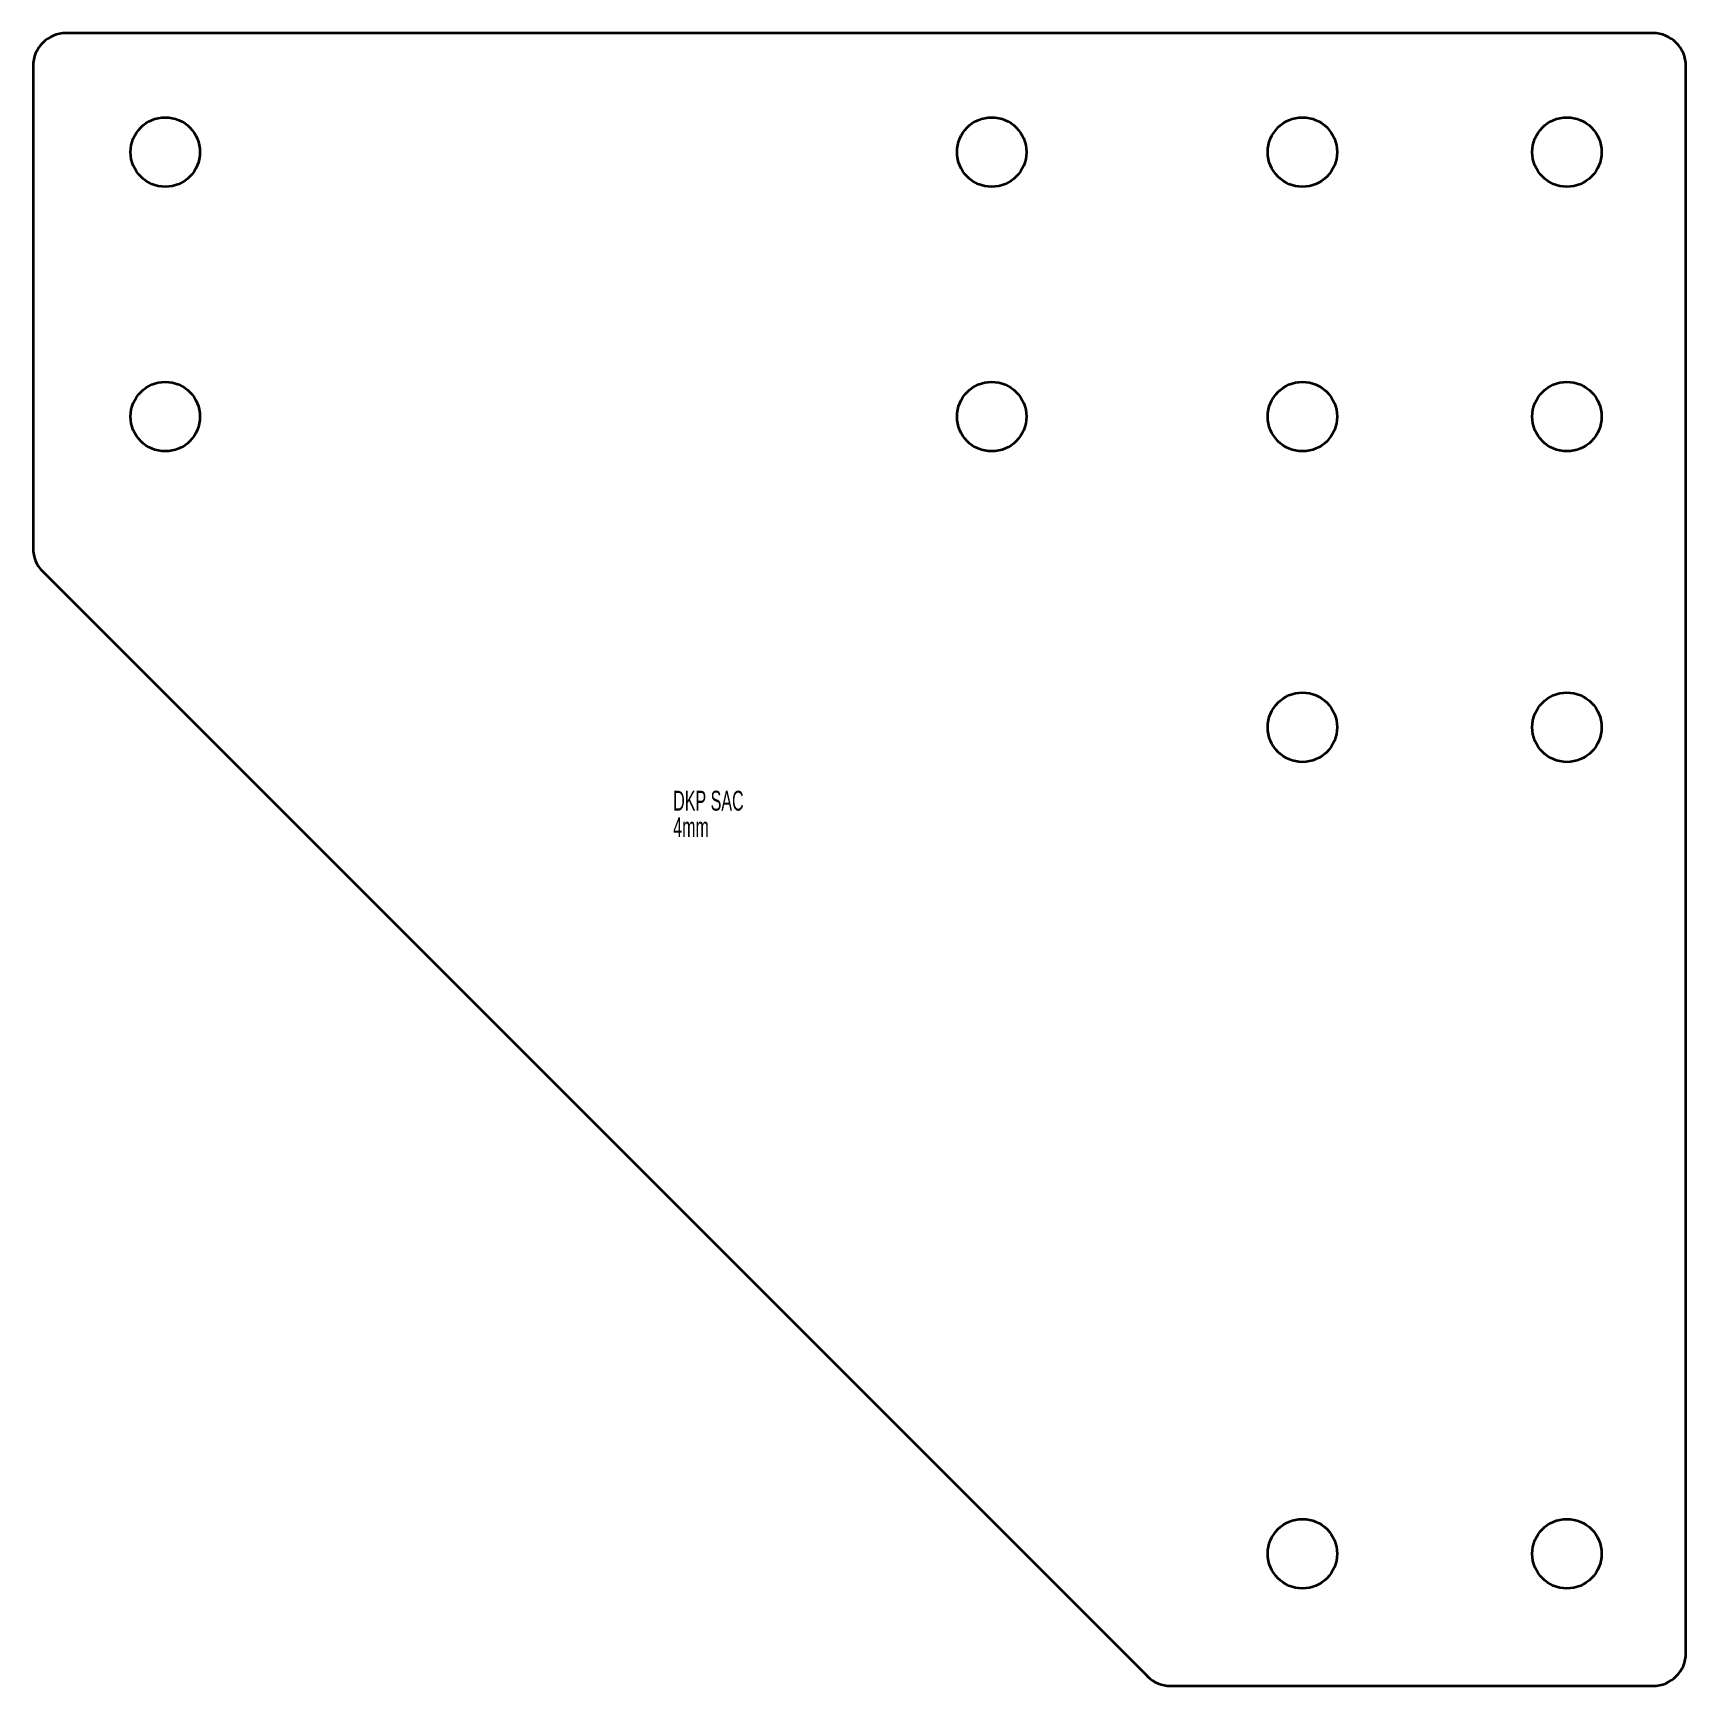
# Model space of a CAD drawing. Header units: millimetres. Extents: x -273 to -23, y -12 to 238.
import ezdxf

# ---------------------------------------------------------------- set-up
doc = ezdxf.new("R2010")
doc.units = ezdxf.units.MM
doc.styles.add('SLDTEXTSTYLE0', font='TXT', dxfattribs={"width": 0.605})

msp = doc.modelspace()

# ---------------------------------------------------------------- linework, layer by layer
at = {"color": 7, "linetype": 'Continuous', "lineweight": 35}
for p, q in [((-28.07, 237.6), (-268.07, 237.6)), ((-273.07, 232.6), (-273.07, 159.68)), ((-23.07, -7.4), (-23.07, 232.6)), ((-271.6, 156.14), (-104.53, -10.93)), ((-101, -12.4), (-28.07, -12.4))]:
    msp.add_line(p, q, dxfattribs=at)
for centre in [(-253.07, 219.6), (-128.07, 219.6), (-81.07, 219.6), (-41.07, 219.6), (-253.07, 179.6), (-128.07, 179.6), (-81.07, 179.6), (-41.07, 179.6), (-81.07, 132.6), (-41.07, 132.6), (-81.07, 7.6), (-41.07, 7.6)]:
    msp.add_circle(centre, 5.25, dxfattribs=at)
for centre, start, end in [((-268.07, 232.6), 90, 180), ((-28.07, 232.6), 360, 90), ((-268.07, 159.68), 180, 225), ((-28.07, -7.4), 270, 0), ((-101, -7.4), 225, 270)]:
    msp.add_arc(centre, 5, start, end, dxfattribs=at)

# ---------------------------------------------------------------- texts
at = {"color": 7, "linetype": 'Continuous', "lineweight": 0, "char_height": 3, "attachment_point": 1, "style": 'SLDTEXTSTYLE0'}
for s, insert in [('DKP SAC', (-176.25, 123)), ('4mm', (-176.25, 119))]:
    msp.add_mtext(s, dxfattribs=dict(at, insert=insert))

doc.saveas('drawing.dxf')
